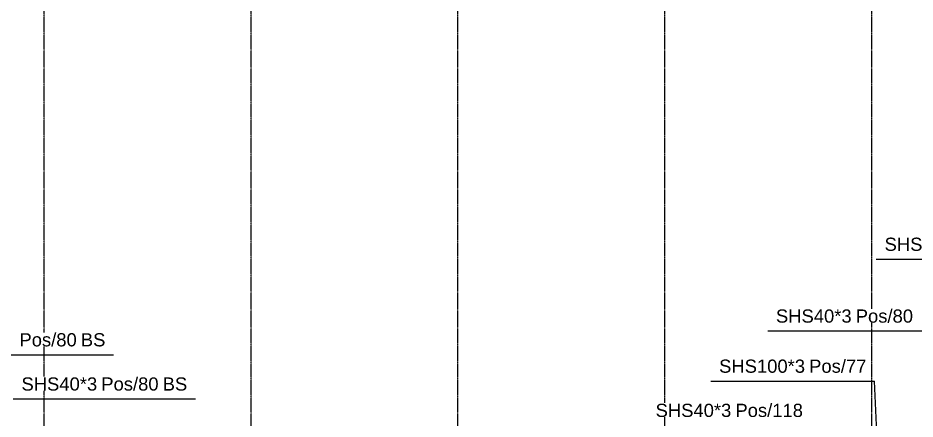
# Model space of a CAD drawing. Header units: millimetres. Extents: x -57554 to 16546, y 2142 to 98430.
# Drawn here: x -47264 to -44013, y 27058 to 28510 of the extents above; entities that cross this region are included whole.
import ezdxf

# ---------------------------------------------------------------- set-up
doc = ezdxf.new("R2010")
doc.units = ezdxf.units.MM
doc.linetypes.add('DXK_LINE_DOT3', pattern=[5.9187, 2.979, -0.9799, 0.9799, -0.9799])
doc.layers.add('S-Z2-A_TEXTUAL_ANNOTATION', color=7, linetype='Continuous')
doc.styles.add('Arial', font='ARIAL.TTF', dxfattribs={"height": 0.2})

msp = doc.modelspace()

# ---------------------------------------------------------------- linework, layer by layer
at = {"color": 1, "linetype": 'DXK_LINE_DOT3'}
for p, q in [((-47169.5, 20224.6), (-47169.5, 32724.6)), ((-46419.5, 20224.6), (-46419.5, 32724.6)), ((-45669.5, 20224.6), (-45669.5, 32724.6)), ((-44919.5, 20224.6), (-44919.5, 32724.6)), ((-44169.5, 20224.6), (-44169.5, 32724.6))]:
    msp.add_line(p, q, dxfattribs=at)
at = {"layer": 'S-Z2-A_TEXTUAL_ANNOTATION'}
for p, q in [((-44153.8, 27636.9), (-43493.3, 27636.9)), ((-44547.4, 27377), (-43887, 27377)), ((-47577.7, 27291.1), (-46917.2, 27291.1)), ((-44753.4, 27195.6), (-44159.8, 27195.6)), ((-44139.8, 26721.1), (-44159.8, 27195.6)), ((-47281.2, 27131.1), (-46620.8, 27131.1))]:
    msp.add_line(p, q, dxfattribs=at)

# ---------------------------------------------------------------- wipeouts: each hides what was drawn before it
for points in [[(-43849.7, 27666.9), (-43849.7, 27716.9), (-44123.8, 27716.9), (-44123.8, 27666.9)], [(-44243.3, 27407), (-44243.3, 27457), (-44517.4, 27457), (-44517.4, 27407)], [(-44412.2, 27225.6), (-44412.2, 27275.6), (-44723.4, 27275.6), (-44723.4, 27225.6)]]:
    msp.add_wipeout(points).dxf.layer = 'S-Z2-A_TEXTUAL_ANNOTATION'

# ---------------------------------------------------------------- next in the draw order: texts
at = {"layer": 'S-Z2-A_TEXTUAL_ANNOTATION', "style": 'Arial'}
for s, p in [('SHS40*3', (-44123.8, 27666.9)), ('SHS40*3', (-44517.4, 27407)), ('SHS100*3', (-44723.4, 27225.6))]:
    msp.add_text(s, height=47.75, dxfattribs=at).set_placement(p)

# ---------------------------------------------------------------- next in the draw order: wipeouts: each hides what was drawn before it
for points in [[(-44020.8, 27407), (-44020.8, 27457), (-44228.3, 27457), (-44228.3, 27407)], [(-47051.1, 27321.1), (-47051.1, 27371.1), (-47258.6, 27371.1), (-47258.6, 27321.1)], [(-44189.8, 27225.6), (-44189.8, 27275.6), (-44397.2, 27275.6), (-44397.2, 27225.6)], [(-46977.1, 27161.1), (-46977.1, 27211.1), (-47251.2, 27211.1), (-47251.2, 27161.1)], [(-44679.3, 27065.6), (-44679.3, 27115.6), (-44953.5, 27115.6), (-44953.5, 27065.6)]]:
    msp.add_wipeout(points).dxf.layer = 'S-Z2-A_TEXTUAL_ANNOTATION'

# ---------------------------------------------------------------- next in the draw order: texts
for s, p in [('Pos/80', (-44228.3, 27407)), ('Pos/80', (-47258.6, 27321.1)), ('Pos/77', (-44397.2, 27225.6)), ('SHS40*3', (-47251.2, 27161.1)), ('SHS40*3', (-44953.5, 27065.6))]:
    msp.add_text(s, height=47.75, dxfattribs=at).set_placement(p)

# ---------------------------------------------------------------- next in the draw order: wipeouts: each hides what was drawn before it
for points in [[(-46947.2, 27321.1), (-46947.2, 27371.1), (-47036.1, 27371.1), (-47036.1, 27321.1)], [(-46754.6, 27161.1), (-46754.6, 27211.1), (-46962.1, 27211.1), (-46962.1, 27161.1)], [(-44419.8, 27065.6), (-44419.8, 27115.6), (-44664.3, 27115.6), (-44664.3, 27065.6)]]:
    msp.add_wipeout(points).dxf.layer = 'S-Z2-A_TEXTUAL_ANNOTATION'

# ---------------------------------------------------------------- next in the draw order: texts
for s, p in [('BS', (-47036.1, 27321.1)), ('Pos/80', (-46962.1, 27161.1)), ('Pos/118', (-44664.3, 27065.6))]:
    msp.add_text(s, height=47.75, dxfattribs=at).set_placement(p)

# ---------------------------------------------------------------- next in the draw order: wipeouts: each hides what was drawn before it
msp.add_wipeout([(-46650.8, 27161.1), (-46650.8, 27211.1), (-46739.6, 27211.1), (-46739.6, 27161.1)]).dxf.layer = 'S-Z2-A_TEXTUAL_ANNOTATION'

# ---------------------------------------------------------------- next in the draw order: texts
msp.add_text('BS', height=47.75, dxfattribs=at).set_placement((-46739.6, 27161.1))

doc.saveas('drawing.dxf')
